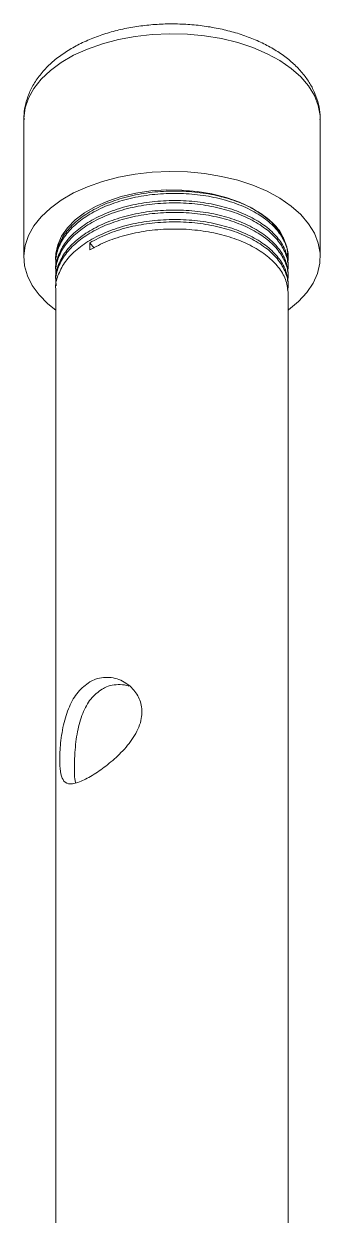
# Model space of a CAD drawing. Header units: millimetres. Extents: x 11948 to 22858, y 1146 to 11361.
# Drawn here: x 17702.1 to 17748.5, y 9944.4 to 10130.7 of the extents above; entities that cross this region are included whole.
import ezdxf

# ---------------------------------------------------------------- set-up
doc = ezdxf.new("R2010")
doc.units = ezdxf.units.MM
doc.linetypes.add('SLD-Solid', pattern=[0])

msp = doc.modelspace()

# ---------------------------------------------------------------- linework, layer by layer
at = {"linetype": 'SLD-Solid', "lineweight": 0}
for p, q in [((17702.1, 10115.75), (17702.1, 10094.22)), ((17748.46, 10094.22), (17748.46, 10115.75)), ((17733.26, 10103.65), (17733.03, 10103.58)), ((17712.42, 10095.33), (17712.42, 10096.45)), ((17712.42, 10096.45), (17713.12, 10095.58)), ((17707.12, 10094.63), (17707.19, 10094.23)), ((17743.34, 10094.82), (17743.23, 10094.27)), ((17743.46, 10094.04), (17743.46, 10094.22)), ((17707.1, 10093.67), (17707.1, 10093.29)), ((17743.46, 10092.55), (17743.46, 10092.92)), ((17707.1, 10092.18), (17707.1, 10091.81)), ((17707.1, 10090.7), (17707.1, 10090.32)), ((17743.46, 10091.07), (17743.46, 10091.44)), ((17707.1, 10089.21), (17707.1, 7700.18)), ((17743.46, 10089.58), (17743.46, 10089.95)), ((17743.46, 7700.18), (17743.46, 10088.47))]:
    msp.add_line(p, q, dxfattribs=at)
at = {"linetype": 'SLD-Solid', "lineweight": 0, "flags": 128}
for points in [[(17748.46, 10115.75), (17748.44, 10116.34), (17748.16, 10117.92), (17747.55, 10119.47), (17746.63, 10120.96), (17745.41, 10122.38), (17743.91, 10123.71), (17742.15, 10124.93), (17740.15, 10126.01), (17737.95, 10126.96), (17735.56, 10127.74), (17733.03, 10128.36), (17730.39, 10128.8), (17727.68, 10129.06), (17724.94, 10129.13), (17722.2, 10129.01), (17719.5, 10128.71), (17716.89, 10128.22), (17714.39, 10127.56), (17712.05, 10126.74), (17709.89, 10125.76), (17707.95, 10124.63), (17706.25, 10123.39), (17704.82, 10122.04), (17703.67, 10120.59), (17702.83, 10119.08), (17702.31, 10117.53), (17702.1, 10115.95), (17702.1, 10115.75)], [(17707.1, 10085.92), (17705.86, 10086.91), (17704.5, 10088.29), (17703.43, 10089.75), (17702.67, 10091.27), (17702.22, 10092.84), (17702.1, 10094.42), (17702.31, 10096), (17702.83, 10097.56), (17703.67, 10099.07), (17704.82, 10100.51), (17706.25, 10101.86), (17707.95, 10103.11), (17709.89, 10104.23), (17712.05, 10105.21), (17714.39, 10106.04), (17716.89, 10106.7), (17719.5, 10107.18), (17722.2, 10107.48), (17724.94, 10107.6), (17727.68, 10107.53), (17730.39, 10107.27), (17733.03, 10106.83), (17735.56, 10106.22), (17737.95, 10105.43), (17740.15, 10104.49), (17742.15, 10103.4), (17743.91, 10102.18), (17745.41, 10100.86), (17746.63, 10099.43), (17747.55, 10097.94), (17748.16, 10096.39), (17748.44, 10094.82), (17748.4, 10093.23), (17748.03, 10091.66), (17747.35, 10090.12), (17746.35, 10088.65), (17745.06, 10087.25), (17743.5, 10085.94), (17743.46, 10085.92)], [(17743.44, 10093.68), (17743.46, 10094.4), (17743.26, 10095.79), (17742.73, 10097.16), (17741.9, 10098.48), (17740.77, 10099.72), (17739.36, 10100.86), (17737.7, 10101.89), (17735.82, 10102.77), (17733.75, 10103.51), (17731.53, 10104.08), (17729.2, 10104.47), (17726.8, 10104.68), (17724.37, 10104.7), (17721.96, 10104.54), (17719.6, 10104.19), (17717.35, 10103.67), (17715.24, 10102.97), (17713.31, 10102.12), (17711.59, 10101.13), (17710.12, 10100.02), (17708.92, 10098.8), (17708.01, 10097.5), (17707.41, 10096.14), (17707.12, 10094.75), (17707.12, 10093.75)]]:
    msp.add_lwpolyline(points, dxfattribs=at)
at = {"linetype": 'SLD-Solid', "lineweight": 0}
for points, knots in [([(17748.43, 10115.67), (17748.44, 10115.93), (17748.47, 10116.76), (17748.22, 10118.14), (17747.69, 10119.78), (17746.89, 10121.36), (17745.83, 10122.86), (17744.51, 10124.28), (17742.95, 10125.59), (17741.15, 10126.79), (17739.14, 10127.84), (17736.96, 10128.74), (17734.64, 10129.48), (17732.21, 10130.04), (17729.69, 10130.44), (17727.13, 10130.65), (17724.55, 10130.69), (17721.98, 10130.55), (17719.44, 10130.24), (17716.97, 10129.75), (17714.59, 10129.08), (17712.34, 10128.25), (17710.23, 10127.25), (17708.3, 10126.08), (17706.57, 10124.76), (17705.08, 10123.29), (17703.87, 10121.69), (17702.96, 10120.01), (17702.37, 10118.27), (17702.1, 10116.81), (17702.13, 10115.95), (17702.14, 10115.67)], [0, 0, 0, 0, 0.014805, 0.047408, 0.07999, 0.112992, 0.146775, 0.18152, 0.217195, 0.253569, 0.290334, 0.327209, 0.36402, 0.400718, 0.437312, 0.473832, 0.510316, 0.546811, 0.58335, 0.619984, 0.656758, 0.693719, 0.730894, 0.768276, 0.805771, 0.843093, 0.879864, 0.915693, 0.950377, 0.983995, 1, 1, 1, 1]), ([(17742.81, 10096.98), (17742.59, 10097.44), (17742.07, 10098.54), (17740.48, 10100.13), (17738.23, 10101.69), (17735.45, 10102.96), (17732.28, 10103.89), (17728.85, 10104.44), (17725.28, 10104.6), (17721.71, 10104.35), (17718.28, 10103.7), (17715.11, 10102.68), (17712.34, 10101.32), (17710.07, 10099.67), (17708.36, 10097.8), (17707.39, 10095.78), (17706.98, 10094.35), (17707.1, 10093.67), (17707.1, 10093.67)], [0, 0, 0, 0, 0.048056, 0.115437, 0.183797, 0.252152, 0.319537, 0.387736, 0.4562, 0.523698, 0.591687, 0.660205, 0.727932, 0.795659, 0.864177, 0.932165, 0.999663, 1, 1, 1, 1]), ([(17743.37, 10093.47), (17743.4, 10093.66), (17743.58, 10094.51), (17743.2, 10096.05), (17742.19, 10097.98), (17740.49, 10099.77), (17738.22, 10101.32), (17735.45, 10102.59), (17732.28, 10103.52), (17728.85, 10104.07), (17725.28, 10104.23), (17721.71, 10103.98), (17718.28, 10103.33), (17715.11, 10102.31), (17712.34, 10100.95), (17710.07, 10099.3), (17708.36, 10097.43), (17707.37, 10095.4), (17706.98, 10093.81), (17707.16, 10092.93), (17707.19, 10092.75)], [0, 0, 0, 0, 0.016769, 0.077612, 0.138218, 0.198098, 0.258847, 0.319593, 0.379476, 0.440082, 0.500925, 0.560908, 0.621328, 0.682218, 0.742405, 0.802592, 0.863482, 0.923902, 0.983885, 1, 1, 1, 1]), ([(17743.46, 10092.92), (17743.39, 10093.6), (17743.26, 10094.94), (17742.18, 10096.87), (17740.5, 10098.65), (17738.22, 10100.21), (17735.45, 10101.47), (17732.28, 10102.4), (17728.85, 10102.96), (17725.28, 10103.11), (17721.71, 10102.87), (17718.28, 10102.22), (17715.11, 10101.19), (17712.34, 10099.83), (17710.07, 10098.19), (17708.36, 10096.31), (17707.39, 10094.28), (17706.98, 10092.89), (17707.1, 10092.18), (17707.1, 10092.18)], [0, 0, 0, 0, 0.062605, 0.125271, 0.187187, 0.250002, 0.312813, 0.374732, 0.437398, 0.50031, 0.562332, 0.624806, 0.687766, 0.75, 0.812233, 0.875194, 0.937668, 0.99969, 1, 1, 1, 1]), ([(17743.37, 10091.99), (17743.4, 10092.17), (17743.58, 10093.03), (17743.2, 10094.57), (17742.19, 10096.5), (17740.49, 10098.28), (17738.22, 10099.84), (17735.45, 10101.1), (17732.28, 10102.03), (17728.85, 10102.59), (17725.28, 10102.74), (17721.71, 10102.49), (17718.28, 10101.85), (17715.11, 10100.82), (17712.34, 10099.46), (17710.07, 10097.82), (17708.36, 10095.94), (17707.37, 10093.92), (17706.98, 10092.33), (17707.16, 10091.45), (17707.19, 10091.26)], [0, 0, 0, 0, 0.016769, 0.077612, 0.138218, 0.198098, 0.258847, 0.319593, 0.379476, 0.440082, 0.500925, 0.560908, 0.621328, 0.682218, 0.742405, 0.802592, 0.863482, 0.923902, 0.983885, 1, 1, 1, 1]), ([(17743.46, 10091.44), (17743.39, 10092.11), (17743.26, 10093.46), (17742.18, 10095.39), (17740.5, 10097.17), (17738.22, 10098.72), (17735.45, 10099.99), (17732.28, 10100.92), (17728.85, 10101.47), (17725.28, 10101.63), (17721.71, 10101.38), (17718.28, 10100.74), (17715.11, 10099.71), (17712.34, 10098.35), (17710.07, 10096.71), (17708.36, 10094.83), (17707.39, 10092.8), (17706.98, 10091.4), (17707.1, 10090.7), (17707.1, 10090.7)], [0, 0, 0, 0, 0.062605, 0.125271, 0.187187, 0.250001, 0.312813, 0.374732, 0.437398, 0.50031, 0.562332, 0.624806, 0.687766, 0.75, 0.812233, 0.875194, 0.937668, 0.99969, 1, 1, 1, 1]), ([(17743.46, 10089.95), (17743.39, 10090.63), (17743.26, 10091.97), (17742.18, 10093.9), (17740.5, 10095.68), (17738.22, 10097.24), (17735.45, 10098.5), (17732.28, 10099.43), (17728.85, 10099.99), (17725.28, 10100.14), (17721.71, 10099.9), (17718.28, 10099.25), (17715.11, 10098.23), (17712.34, 10096.87), (17710.07, 10095.22), (17708.36, 10093.34), (17707.39, 10091.32), (17706.98, 10089.92), (17707.1, 10089.21), (17707.1, 10089.21)], [0, 0, 0, 0, 0.062605, 0.125271, 0.187187, 0.250002, 0.312813, 0.374732, 0.437398, 0.50031, 0.562332, 0.624806, 0.687767, 0.75, 0.812233, 0.875194, 0.937668, 0.99969, 1, 1, 1, 1]), ([(17743.37, 10090.5), (17743.4, 10090.69), (17743.58, 10091.54), (17743.2, 10093.08), (17742.19, 10095.02), (17740.49, 10096.8), (17738.22, 10098.35), (17735.45, 10099.62), (17732.28, 10100.55), (17728.85, 10101.1), (17725.28, 10101.26), (17721.71, 10101.01), (17718.28, 10100.36), (17715.11, 10099.34), (17712.34, 10097.98), (17710.07, 10096.33), (17708.36, 10094.46), (17707.37, 10092.43), (17706.98, 10090.84), (17707.16, 10089.96), (17707.19, 10089.78)], [0, 0, 0, 0, 0.016769, 0.077612, 0.138218, 0.198098, 0.258847, 0.319593, 0.379476, 0.440082, 0.500925, 0.560908, 0.621328, 0.682218, 0.742405, 0.802592, 0.863482, 0.923902, 0.983885, 1, 1, 1, 1]), ([(17743.37, 10089.02), (17743.4, 10089.2), (17743.58, 10090.06), (17743.2, 10091.6), (17742.19, 10093.53), (17740.49, 10095.31), (17738.22, 10096.87), (17735.45, 10098.13), (17732.28, 10099.06), (17728.85, 10099.62), (17725.28, 10099.77), (17721.71, 10099.53), (17718.29, 10098.88), (17715.09, 10097.87), (17713.31, 10096.92), (17712.42, 10096.45)], [0, 0, 0, 0, 0.022588, 0.104541, 0.186176, 0.266832, 0.34866, 0.430483, 0.511144, 0.592779, 0.674732, 0.755528, 0.836912, 0.918929, 1, 1, 1, 1]), ([(17743.46, 10088.47), (17743.39, 10089.14), (17743.26, 10090.49), (17742.18, 10092.42), (17740.5, 10094.2), (17738.22, 10095.75), (17735.45, 10097.02), (17732.28, 10097.95), (17728.85, 10098.51), (17725.28, 10098.66), (17721.71, 10098.41), (17718.29, 10097.76), (17715.09, 10096.75), (17713.31, 10095.81), (17712.42, 10095.33)], [0, 0, 0, 0, 0.083473, 0.167028, 0.249582, 0.333335, 0.417084, 0.499642, 0.583198, 0.66708, 0.749777, 0.833075, 0.917022, 1, 1, 1, 1]), ([(17707.18, 10094.16), (17707.14, 10094.27), (17707.09, 10094.43), (17707.12, 10094.59), (17707.12, 10094.63)], [0, 0, 0, 0, 0.698116, 1, 1, 1, 1]), ([(17712.42, 10027.78), (17711.78, 10027.3), (17710.49, 10026.34), (17709.13, 10023.91), (17708.38, 10021.51), (17707.99, 10019.44), (17707.75, 10017.39), (17707.68, 10015.17), (17707.86, 10013.28), (17708.34, 10012.12), (17709.13, 10011.77), (17710.11, 10011.89), (17711.28, 10012.29), (17712.99, 10013.22), (17715.22, 10014.8), (17717.42, 10016.75), (17719.04, 10018.67), (17719.99, 10020.39), (17720.6, 10022.1), (17720.64, 10024.13), (17719.72, 10026.19), (17718.07, 10027.77), (17716.2, 10028.49), (17714.55, 10028.52), (17713.4, 10028.28), (17712.72, 10027.93), (17712.42, 10027.78)], [0, 0, 0, 0, 0.049349, 0.098586, 0.150822, 0.179056, 0.207278, 0.260066, 0.306586, 0.354234, 0.407925, 0.436111, 0.464279, 0.51572, 0.563206, 0.612081, 0.665771, 0.694014, 0.722227, 0.772994, 0.818988, 0.868102, 0.923171, 0.950972, 0.978758, 1, 1, 1, 1]), ([(17718.55, 10027.12), (17718.53, 10027.13), (17718.1, 10027.3), (17717.2, 10027.39), (17715.93, 10027.32), (17714.98, 10027.01), (17714.48, 10026.74), (17714.35, 10026.67)], [0, 0, 0, 0, 0.016939, 0.322328, 0.61429, 0.906048, 1, 1, 1, 1]), ([(17714.35, 10026.67), (17713.73, 10026.2), (17712.48, 10025.26), (17711.21, 10022.86), (17710.55, 10020.49), (17710.23, 10018.39), (17710.06, 10016.44), (17710, 10014.36), (17710.02, 10012.72), (17710.17, 10012.15), (17710.21, 10011.96)], [0, 0, 0, 0, 0.151906, 0.303364, 0.466269, 0.557513, 0.648673, 0.787863, 0.927259, 1, 1, 1, 1])]:
    msp.add_open_spline(points, degree=3, knots=knots, dxfattribs=at)

doc.saveas('drawing.dxf')
